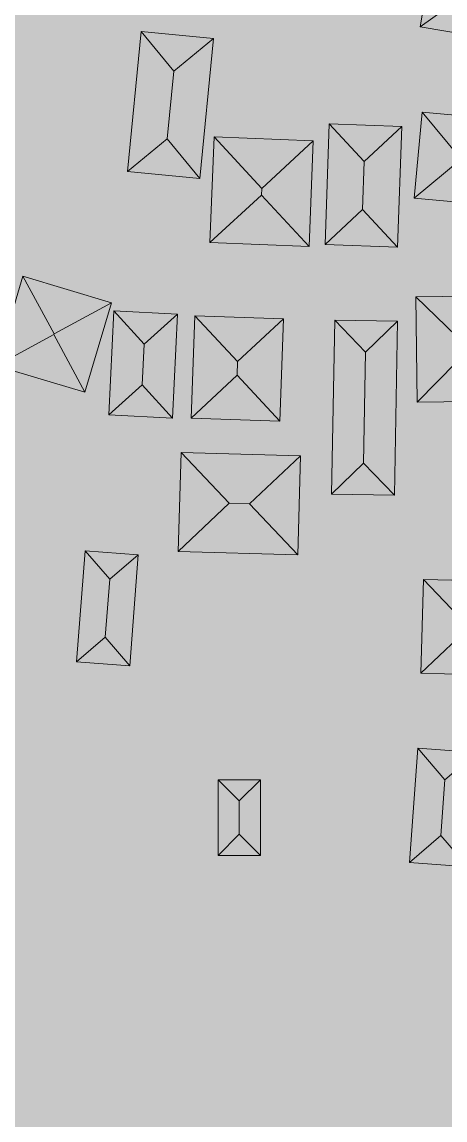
# Model space of a CAD drawing. Header units: metres. Extents: x 305859 to 307221, y 9155922 to 9156786.
# Drawn here: x 306358.6 to 306411, y 9156188.7 to 9156324.8 of the extents above; entities that cross this region are included whole.
import ezdxf

# ---------------------------------------------------------------- set-up
doc = ezdxf.new("R2010")
doc.units = ezdxf.units.M
doc.layers.add('B-BANGUNAN_PERMUKIMAN', color=7, linetype='Continuous', lineweight=13, true_color=0xf0cd8c)
doc.layers.add('B-BAYANGAN', color=7, linetype='Continuous', lineweight=0, true_color=0x76786c)
doc.layers.add('G-PERKERASAN', color=7, linetype='Continuous')

msp = doc.modelspace()

# ---------------------------------------------------------------- hatches: boundary and pattern name
at = {"layer": 'B-BANGUNAN_PERMUKIMAN', "true_color": 0xef9568}
h = msp.add_hatch(color=21, dxfattribs=at)
h.dxf.hatch_style = 1
h.paths.add_polyline_path([(306410.15, 9156337.45), (306414.01, 9156332.01), (306413.34, 9156328.08), (306407.9, 9156324.22), (306407.9, 9156324.22), (306410.15, 9156337.45)])
at = {"layer": 'B-BANGUNAN_PERMUKIMAN', "true_color": 0xc07753}
h = msp.add_hatch(color=23, dxfattribs=at)
h.dxf.hatch_style = 1
h.paths.add_polyline_path([(306413.34, 9156328.08), (306417.2, 9156322.64), (306407.9, 9156324.22), (306413.34, 9156328.08)])
at = {"layer": 'B-BANGUNAN_PERMUKIMAN', "true_color": 0xee9467}
h = msp.add_hatch(color=21, dxfattribs=at)
h.dxf.hatch_style = 1
h.paths.add_polyline_path([(306377.38, 9156318.71), (306376.56, 9156310.33), (306371.64, 9156306.28), (306373.33, 9156323.64), (306377.38, 9156318.71)])
at = {"layer": 'B-BANGUNAN_PERMUKIMAN', "true_color": 0xe99165}
h = msp.add_hatch(color=33, dxfattribs=at)
h.dxf.hatch_style = 1
h.paths.add_polyline_path([(306382.31, 9156322.76), (306377.38, 9156318.71), (306373.33, 9156323.64), (306373.33, 9156323.64), (306382.31, 9156322.76)])
at = {"layer": 'B-BANGUNAN_PERMUKIMAN', "true_color": 0xb97350}
h = msp.add_hatch(color=23, dxfattribs=at)
h.dxf.hatch_style = 1
h.paths.add_polyline_path([(306380.62, 9156305.4), (306376.56, 9156310.33), (306377.38, 9156318.71), (306382.31, 9156322.76), (306380.62, 9156305.4)])
at = {"layer": 'B-BANGUNAN_PERMUKIMAN', "true_color": 0xee9467}
h = msp.add_hatch(color=21, dxfattribs=at)
h.dxf.hatch_style = 1
h.paths.add_polyline_path([(306413.01, 9156307.82), (306407.19, 9156302.97), (306407.19, 9156302.97), (306408.16, 9156313.64), (306413.01, 9156307.82)])
at = {"layer": 'B-BANGUNAN_PERMUKIMAN', "true_color": 0xe99165}
h = msp.add_hatch(color=33, dxfattribs=at)
h.dxf.hatch_style = 1
h.paths.add_polyline_path([(306420.38, 9156312.53), (306414.56, 9156307.68), (306413.01, 9156307.82), (306408.16, 9156313.64), (306420.38, 9156312.53)])
at = {"layer": 'B-BANGUNAN_PERMUKIMAN', "true_color": 0xec9366}
h = msp.add_hatch(color=33, dxfattribs=at)
h.dxf.hatch_style = 1
h.paths.add_polyline_path([(306400.99, 9156307.53), (306400.78, 9156301.56), (306396.13, 9156297.23), (306396.65, 9156312.18), (306400.99, 9156307.53)])
at = {"layer": 'B-BANGUNAN_PERMUKIMAN', "true_color": 0xeb9266}
h = msp.add_hatch(color=33, dxfattribs=at)
h.dxf.hatch_style = 1
h.paths.add_polyline_path([(306400.99, 9156307.53), (306396.65, 9156312.18), (306405.64, 9156311.86), (306400.99, 9156307.53)])
at = {"layer": 'B-BANGUNAN_PERMUKIMAN', "true_color": 0xbb7451}
h = msp.add_hatch(color=23, dxfattribs=at)
h.dxf.hatch_style = 1
h.paths.add_polyline_path([(306405.11, 9156296.91), (306400.78, 9156301.56), (306400.99, 9156307.53), (306405.64, 9156311.86), (306405.64, 9156311.86), (306405.11, 9156296.91)])
at = {"layer": 'B-BANGUNAN_PERMUKIMAN', "true_color": 0xbe7652}
h = msp.add_hatch(color=23, dxfattribs=at)
h.dxf.hatch_style = 1
h.paths.add_polyline_path([(306376.56, 9156310.33), (306380.62, 9156305.4), (306371.64, 9156306.28), (306376.56, 9156310.33)])
at = {"layer": 'B-BANGUNAN_PERMUKIMAN', "true_color": 0xec9366}
h = msp.add_hatch(color=33, dxfattribs=at)
h.dxf.hatch_style = 1
h.paths.add_polyline_path([(306388.28, 9156304.17), (306388.25, 9156303.35), (306381.86, 9156297.46), (306382.39, 9156310.56), (306382.39, 9156310.56), (306388.28, 9156304.17)])
at = {"layer": 'B-BANGUNAN_PERMUKIMAN', "true_color": 0xea9265}
h = msp.add_hatch(color=33, dxfattribs=at)
h.dxf.hatch_style = 1
h.paths.add_polyline_path([(306388.28, 9156304.17), (306382.39, 9156310.56), (306394.67, 9156310.06), (306388.28, 9156304.17)])
at = {"layer": 'B-BANGUNAN_PERMUKIMAN', "true_color": 0xbb7451}
h = msp.add_hatch(color=23, dxfattribs=at)
h.dxf.hatch_style = 1
h.paths.add_polyline_path([(306394.14, 9156296.97), (306388.25, 9156303.35), (306388.28, 9156304.17), (306394.67, 9156310.06), (306394.14, 9156296.97)])
at = {"layer": 'B-BANGUNAN_PERMUKIMAN', "true_color": 0xbe7652}
h = msp.add_hatch(color=23, dxfattribs=at)
h.dxf.hatch_style = 1
h.paths.add_polyline_path([(306413.01, 9156307.82), (306414.56, 9156307.68), (306419.41, 9156301.86), (306407.19, 9156302.97), (306413.01, 9156307.82)])
at = {"layer": 'B-BANGUNAN_PERMUKIMAN', "true_color": 0xbd7552}
h = msp.add_hatch(color=23, dxfattribs=at)
h.dxf.hatch_style = 1
h.paths.add_polyline_path([(306381.86, 9156297.46), (306381.86, 9156297.46), (306388.25, 9156303.35), (306394.14, 9156296.97), (306381.86, 9156297.46)])
at = {"layer": 'B-BANGUNAN_PERMUKIMAN', "true_color": 0xbc7551}
h = msp.add_hatch(color=23, dxfattribs=at)
h.dxf.hatch_style = 1
h.paths.add_polyline_path([(306396.13, 9156297.23), (306396.13, 9156297.23), (306400.78, 9156301.56), (306405.11, 9156296.91), (306396.13, 9156297.23)])
at = {"layer": 'B-BANGUNAN_PERMUKIMAN', "true_color": 0xf19668}
h = msp.add_hatch(color=21, dxfattribs=at)
h.dxf.hatch_style = 1
h.paths.add_polyline_path([(306362.53, 9156286.14), (306362.5, 9156286.05), (306355.35, 9156282.18), (306358.66, 9156293.29), (306362.53, 9156286.14)])
at = {"layer": 'B-BANGUNAN_PERMUKIMAN', "true_color": 0xe48e63}
h = msp.add_hatch(color=33, dxfattribs=at)
h.dxf.hatch_style = 1
h.paths.add_polyline_path([(306362.53, 9156286.14), (306358.66, 9156293.29), (306358.66, 9156293.29), (306369.67, 9156290.01), (306362.53, 9156286.14)])
at = {"layer": 'B-BANGUNAN_PERMUKIMAN', "true_color": 0xec9366}
h = msp.add_hatch(color=33, dxfattribs=at)
h.dxf.hatch_style = 1
h.paths.add_polyline_path([(306412.4, 9156285.85), (306407.37, 9156290.75), (306417.29, 9156290.88), (306412.4, 9156285.85)])
at = {"layer": 'B-BANGUNAN_PERMUKIMAN', "true_color": 0xeb9266}
h = msp.add_hatch(color=33, dxfattribs=at)
h.dxf.hatch_style = 1
h.paths.add_polyline_path([(306407.37, 9156290.75), (306407.37, 9156290.75), (306412.4, 9156285.85), (306412.44, 9156282.69), (306407.54, 9156277.66), (306407.37, 9156290.75)])
at = {"layer": 'B-BANGUNAN_PERMUKIMAN', "true_color": 0xb6714f}
h = msp.add_hatch(color=35, dxfattribs=at)
h.dxf.hatch_style = 1
h.paths.add_polyline_path([(306366.37, 9156278.9), (306362.5, 9156286.05), (306362.53, 9156286.14), (306369.67, 9156290.01), (306366.37, 9156278.9)])
at = {"layer": 'B-BANGUNAN_PERMUKIMAN', "true_color": 0xed9366}
h = msp.add_hatch(color=21, dxfattribs=at)
h.dxf.hatch_style = 1
h.paths.add_polyline_path([(306373.7, 9156284.85), (306373.46, 9156279.84), (306369.31, 9156276.09), (306369.95, 9156289), (306369.95, 9156289), (306373.7, 9156284.85)])
at = {"layer": 'B-BANGUNAN_PERMUKIMAN', "true_color": 0xea9265}
h = msp.add_hatch(color=33, dxfattribs=at)
h.dxf.hatch_style = 1
h.paths.add_polyline_path([(306373.7, 9156284.85), (306369.95, 9156289), (306377.85, 9156288.61), (306373.7, 9156284.85)])
at = {"layer": 'B-BANGUNAN_PERMUKIMAN', "true_color": 0xba7451}
h = msp.add_hatch(color=23, dxfattribs=at)
h.dxf.hatch_style = 1
h.paths.add_polyline_path([(306377.22, 9156275.7), (306373.46, 9156279.84), (306373.7, 9156284.85), (306377.85, 9156288.61), (306377.85, 9156288.61), (306377.22, 9156275.7)])
at = {"layer": 'B-BANGUNAN_PERMUKIMAN', "true_color": 0xec9366}
h = msp.add_hatch(color=33, dxfattribs=at)
h.dxf.hatch_style = 1
h.paths.add_polyline_path([(306385.28, 9156282.72), (306385.23, 9156281.01), (306379.55, 9156275.7), (306379.97, 9156288.4), (306385.28, 9156282.72)])
at = {"layer": 'B-BANGUNAN_PERMUKIMAN', "true_color": 0xeb9266}
h = msp.add_hatch(color=33, dxfattribs=at)
h.dxf.hatch_style = 1
h.paths.add_polyline_path([(306385.28, 9156282.72), (306379.97, 9156288.4), (306379.97, 9156288.4), (306390.96, 9156288.03), (306390.96, 9156288.03), (306385.28, 9156282.72)])
at = {"layer": 'B-BANGUNAN_PERMUKIMAN', "true_color": 0xbb7451}
h = msp.add_hatch(color=23, dxfattribs=at)
h.dxf.hatch_style = 1
h.paths.add_polyline_path([(306385.23, 9156281.01), (306385.28, 9156282.72), (306390.96, 9156288.03), (306390.54, 9156275.33), (306390.54, 9156275.33), (306385.23, 9156281.01)])
at = {"layer": 'B-BANGUNAN_PERMUKIMAN', "true_color": 0xec9366}
h = msp.add_hatch(color=33, dxfattribs=at)
h.dxf.hatch_style = 1
h.paths.add_polyline_path([(306401.15, 9156283.88), (306400.9, 9156270.11), (306396.93, 9156266.29), (306397.33, 9156287.85), (306401.15, 9156283.88)])
at = {"layer": 'B-BANGUNAN_PERMUKIMAN', "true_color": 0xeb9266}
h = msp.add_hatch(color=33, dxfattribs=at)
h.dxf.hatch_style = 1
h.paths.add_polyline_path([(306401.15, 9156283.88), (306397.33, 9156287.85), (306405.12, 9156287.71), (306401.15, 9156283.88)])
at = {"layer": 'B-BANGUNAN_PERMUKIMAN', "true_color": 0xbb7451}
h = msp.add_hatch(color=23, dxfattribs=at)
h.dxf.hatch_style = 1
h.paths.add_polyline_path([(306404.72, 9156266.14), (306400.9, 9156270.11), (306401.15, 9156283.88), (306405.12, 9156287.71), (306405.12, 9156287.71), (306404.72, 9156266.14)])
at = {"layer": 'B-BANGUNAN_PERMUKIMAN', "true_color": 0xc37954}
h = msp.add_hatch(color=23, dxfattribs=at)
h.dxf.hatch_style = 1
h.paths.add_polyline_path([(306362.5, 9156286.05), (306366.37, 9156278.9), (306355.35, 9156282.18), (306362.5, 9156286.05)])
at = {"layer": 'B-BANGUNAN_PERMUKIMAN', "true_color": 0xbb7451}
h = msp.add_hatch(color=23, dxfattribs=at)
h.dxf.hatch_style = 1
h.paths.add_polyline_path([(306407.54, 9156277.66), (306412.44, 9156282.69), (306417.47, 9156277.79), (306417.47, 9156277.79), (306407.54, 9156277.66)])
at = {"layer": 'B-BANGUNAN_PERMUKIMAN', "true_color": 0xbc7551}
h = msp.add_hatch(color=23, dxfattribs=at)
h.dxf.hatch_style = 1
h.paths.add_polyline_path([(306385.23, 9156281.01), (306390.54, 9156275.33), (306379.55, 9156275.7), (306385.23, 9156281.01)])
at = {"layer": 'B-BANGUNAN_PERMUKIMAN', "true_color": 0xbd7552}
h = msp.add_hatch(color=23, dxfattribs=at)
h.dxf.hatch_style = 1
h.paths.add_polyline_path([(306373.46, 9156279.84), (306377.22, 9156275.7), (306369.31, 9156276.09), (306373.46, 9156279.84)])
at = {"layer": 'B-BANGUNAN_PERMUKIMAN', "true_color": 0xec9366}
h = msp.add_hatch(color=33, dxfattribs=at)
h.dxf.hatch_style = 1
h.paths.add_polyline_path([(306384.25, 9156265.14), (306377.92, 9156259.16), (306378.28, 9156271.46), (306384.25, 9156265.14)])
at = {"layer": 'B-BANGUNAN_PERMUKIMAN', "true_color": 0xeb9266}
h = msp.add_hatch(color=33, dxfattribs=at)
h.dxf.hatch_style = 1
h.paths.add_polyline_path([(306386.76, 9156265.06), (306384.25, 9156265.14), (306378.28, 9156271.46), (306393.09, 9156271.04), (306386.76, 9156265.06)])
at = {"layer": 'B-BANGUNAN_PERMUKIMAN', "true_color": 0xbb7451}
h = msp.add_hatch(color=23, dxfattribs=at)
h.dxf.hatch_style = 1
h.paths.add_polyline_path([(306386.76, 9156265.06), (306393.09, 9156271.04), (306393.09, 9156271.04), (306392.74, 9156258.74), (306386.76, 9156265.06)])
at = {"layer": 'B-BANGUNAN_PERMUKIMAN', "true_color": 0xbc7551}
h = msp.add_hatch(color=23, dxfattribs=at)
h.dxf.hatch_style = 1
h.paths.add_polyline_path([(306396.93, 9156266.29), (306396.93, 9156266.29), (306400.9, 9156270.11), (306404.72, 9156266.14), (306396.93, 9156266.29)])
h = msp.add_hatch(color=23, dxfattribs=at)
h.dxf.hatch_style = 1
h.paths.add_polyline_path([(306377.92, 9156259.16), (306377.92, 9156259.16), (306384.25, 9156265.14), (306386.76, 9156265.06), (306392.74, 9156258.74), (306377.92, 9156259.16)])
at = {"layer": 'B-BANGUNAN_PERMUKIMAN', "true_color": 0xed9467}
h = msp.add_hatch(color=21, dxfattribs=at)
h.dxf.hatch_style = 1
h.paths.add_polyline_path([(306369.43, 9156255.72), (306368.88, 9156248.56), (306365.32, 9156245.51), (306365.32, 9156245.51), (306366.38, 9156259.27), (306369.43, 9156255.72)])
at = {"layer": 'B-BANGUNAN_PERMUKIMAN', "true_color": 0xea9165}
h = msp.add_hatch(color=33, dxfattribs=at)
h.dxf.hatch_style = 1
h.paths.add_polyline_path([(306372.98, 9156258.76), (306369.43, 9156255.72), (306366.38, 9156259.27), (306372.98, 9156258.76)])
at = {"layer": 'B-BANGUNAN_PERMUKIMAN', "true_color": 0xba7350}
h = msp.add_hatch(color=23, dxfattribs=at)
h.dxf.hatch_style = 1
h.paths.add_polyline_path([(306371.93, 9156245), (306368.88, 9156248.56), (306369.43, 9156255.72), (306372.98, 9156258.76), (306371.93, 9156245)])
at = {"layer": 'B-BANGUNAN_PERMUKIMAN', "true_color": 0xec9366}
h = msp.add_hatch(color=33, dxfattribs=at)
h.dxf.hatch_style = 1
h.paths.add_polyline_path([(306408.33, 9156255.71), (306412.61, 9156251.19), (306412.53, 9156248.37), (306408.01, 9156244.09), (306408.33, 9156255.71)])
at = {"layer": 'B-BANGUNAN_PERMUKIMAN', "true_color": 0xeb9266}
h = msp.add_hatch(color=33, dxfattribs=at)
h.dxf.hatch_style = 1
h.paths.add_polyline_path([(306412.61, 9156251.19), (306408.33, 9156255.71), (306417.13, 9156255.47), (306417.13, 9156255.47), (306412.61, 9156251.19)])
at = {"layer": 'B-BANGUNAN_PERMUKIMAN', "true_color": 0xbd7652}
h = msp.add_hatch(color=23, dxfattribs=at)
h.dxf.hatch_style = 1
h.paths.add_polyline_path([(306368.88, 9156248.56), (306371.93, 9156245), (306365.32, 9156245.51), (306368.88, 9156248.56)])
at = {"layer": 'B-BANGUNAN_PERMUKIMAN', "true_color": 0xbc7551}
h = msp.add_hatch(color=23, dxfattribs=at)
h.dxf.hatch_style = 1
h.paths.add_polyline_path([(306412.53, 9156248.37), (306416.81, 9156243.85), (306408.01, 9156244.09), (306412.53, 9156248.37)])
at = {"layer": 'B-BANGUNAN_PERMUKIMAN', "true_color": 0xed9467}
h = msp.add_hatch(color=21, dxfattribs=at)
h.dxf.hatch_style = 1
h.paths.add_polyline_path([(306407.64, 9156234.77), (306407.64, 9156234.77), (306410.99, 9156230.87), (306410.48, 9156223.97), (306406.58, 9156220.62), (306406.58, 9156220.62), (306407.64, 9156234.77)])
at = {"layer": 'B-BANGUNAN_PERMUKIMAN', "true_color": 0xea9165}
h = msp.add_hatch(color=33, dxfattribs=at)
h.dxf.hatch_style = 1
h.paths.add_polyline_path([(306410.99, 9156230.87), (306407.64, 9156234.77), (306414.89, 9156234.23), (306410.99, 9156230.87)])
at = {"layer": 'B-BANGUNAN_PERMUKIMAN', "true_color": 0xba7350}
h = msp.add_hatch(color=23, dxfattribs=at)
h.dxf.hatch_style = 1
h.paths.add_polyline_path([(306413.83, 9156220.07), (306410.48, 9156223.97), (306410.99, 9156230.87), (306414.89, 9156234.23), (306413.83, 9156220.07)])
at = {"layer": 'B-BANGUNAN_PERMUKIMAN', "true_color": 0xeb9266}
h = msp.add_hatch(color=33, dxfattribs=at)
h.dxf.hatch_style = 1
h.paths.add_polyline_path([(306382.88, 9156230.86), (306385.5, 9156228.24), (306385.5, 9156224.11), (306382.88, 9156221.49), (306382.88, 9156230.86)])
h = msp.add_hatch(color=33, dxfattribs=at)
h.dxf.hatch_style = 1
h.paths.add_polyline_path([(306388.12, 9156230.86), (306385.5, 9156228.24), (306382.88, 9156230.86), (306388.12, 9156230.86)])
at = {"layer": 'B-BANGUNAN_PERMUKIMAN', "true_color": 0xbc7551}
h = msp.add_hatch(color=23, dxfattribs=at)
h.dxf.hatch_style = 1
h.paths.add_polyline_path([(306388.12, 9156221.49), (306385.5, 9156224.11), (306385.5, 9156228.24), (306388.12, 9156230.86), (306388.12, 9156221.49)])
h = msp.add_hatch(color=23, dxfattribs=at)
h.dxf.hatch_style = 1
h.paths.add_polyline_path([(306385.5, 9156224.11), (306388.12, 9156221.49), (306382.88, 9156221.49), (306385.5, 9156224.11)])
at = {"layer": 'B-BANGUNAN_PERMUKIMAN', "true_color": 0xbd7652}
h = msp.add_hatch(color=23, dxfattribs=at)
h.dxf.hatch_style = 1
h.paths.add_polyline_path([(306410.48, 9156223.97), (306413.83, 9156220.07), (306406.58, 9156220.62), (306410.48, 9156223.97)])
at = {"layer": 'B-BAYANGAN', "true_color": 0x76786c}
h = msp.add_hatch(color=8, dxfattribs=at)
h.dxf.hatch_style = 1
h.paths.add_polyline_path([(306408.78, 9156340.67), (306407.06, 9156324.53), (306397.81, 9156325.51), (306399.53, 9156341.65), (306408.78, 9156340.67)])
h = msp.add_hatch(color=8, dxfattribs=at)
h.dxf.hatch_style = 1
h.paths.add_polyline_path([(306420.2, 9156335.12), (306417.95, 9156321.89), (306408.65, 9156323.47), (306410.9, 9156336.7), (306420.2, 9156335.12)])
h = msp.add_hatch(color=8, dxfattribs=at)
h.dxf.hatch_style = 1
h.paths.add_polyline_path([(306383.06, 9156322.01), (306381.37, 9156304.65), (306372.39, 9156305.53), (306374.08, 9156322.89), (306383.06, 9156322.01)])
h = msp.add_hatch(color=8, dxfattribs=at)
h.dxf.hatch_style = 1
h.paths.add_polyline_path([(306421.13, 9156311.78), (306420.16, 9156301.11), (306407.94, 9156302.22), (306408.91, 9156312.89), (306421.13, 9156311.78)])
h = msp.add_hatch(color=8, dxfattribs=at)
h.dxf.hatch_style = 1
h.paths.add_polyline_path([(306406.39, 9156311.11), (306405.86, 9156296.16), (306396.88, 9156296.48), (306397.4, 9156311.43), (306406.39, 9156311.11)])
h = msp.add_hatch(color=8, dxfattribs=at)
h.dxf.hatch_style = 1
h.paths.add_polyline_path([(306395.42, 9156309.31), (306394.89, 9156296.22), (306382.61, 9156296.71), (306383.14, 9156309.81), (306395.42, 9156309.31)])
h = msp.add_hatch(color=8, dxfattribs=at)
h.dxf.hatch_style = 1
h.paths.add_polyline_path([(306370.42, 9156289.26), (306367.12, 9156278.15), (306356.1, 9156281.43), (306359.41, 9156292.54), (306370.42, 9156289.26)])
h = msp.add_hatch(color=8, dxfattribs=at)
h.dxf.hatch_style = 1
h.paths.add_polyline_path([(306418.22, 9156277.04), (306408.29, 9156276.91), (306408.12, 9156290), (306418.04, 9156290.13), (306418.22, 9156277.04)])
h = msp.add_hatch(color=8, dxfattribs=at)
h.dxf.hatch_style = 1
h.paths.add_polyline_path([(306378.6, 9156287.86), (306377.97, 9156274.95), (306370.06, 9156275.34), (306370.7, 9156288.25), (306378.6, 9156287.86)])
h = msp.add_hatch(color=8, dxfattribs=at)
h.dxf.hatch_style = 1
h.paths.add_polyline_path([(306391.71, 9156287.28), (306391.29, 9156274.58), (306380.3, 9156274.95), (306380.72, 9156287.65), (306391.71, 9156287.28)])
h = msp.add_hatch(color=8, dxfattribs=at)
h.dxf.hatch_style = 1
h.paths.add_polyline_path([(306405.87, 9156286.96), (306405.47, 9156265.39), (306397.68, 9156265.54), (306398.08, 9156287.1), (306405.87, 9156286.96)])
h = msp.add_hatch(color=8, dxfattribs=at)
h.dxf.hatch_style = 1
h.paths.add_polyline_path([(306359.21, 9156276), (306357.86, 9156268.21), (306341.9, 9156270.98), (306343.25, 9156278.77), (306359.21, 9156276)])
h = msp.add_hatch(color=8, dxfattribs=at)
h.dxf.hatch_style = 1
h.paths.add_polyline_path([(306393.84, 9156270.29), (306393.49, 9156257.99), (306378.67, 9156258.41), (306379.03, 9156270.71), (306393.84, 9156270.29)])
h = msp.add_hatch(color=8, dxfattribs=at)
h.dxf.hatch_style = 1
h.paths.add_polyline_path([(306373.73, 9156258.01), (306372.68, 9156244.25), (306366.07, 9156244.76), (306367.13, 9156258.52), (306373.73, 9156258.01)])
h = msp.add_hatch(color=8, dxfattribs=at)
h.dxf.hatch_style = 1
h.paths.add_polyline_path([(306417.88, 9156254.72), (306417.56, 9156243.1), (306408.76, 9156243.34), (306409.08, 9156254.96), (306417.88, 9156254.72)])
h = msp.add_hatch(color=8, dxfattribs=at)
h.dxf.hatch_style = 1
h.paths.add_polyline_path([(306415.64, 9156233.48), (306414.58, 9156219.32), (306407.33, 9156219.87), (306408.39, 9156234.02), (306415.64, 9156233.48)])
h = msp.add_hatch(color=8, dxfattribs=at)
h.dxf.hatch_style = 1
h.paths.add_polyline_path([(306388.87, 9156220.74), (306383.63, 9156220.74), (306383.63, 9156230.11), (306388.87, 9156230.11), (306388.87, 9156220.74)])
at = {"layer": 'G-PERKERASAN', "true_color": 0xe0ded9}
h = msp.add_hatch(color=254, dxfattribs=at)
h.dxf.hatch_style = 1
h.paths.add_polyline_path([(306214.82, 9156364.84), (306222.7, 9156364.48), (306235.72, 9156363.88), (306237.28, 9156384.64), (306252.33, 9156383.6), (306255.7, 9156410.59), (306262.53, 9156410.02), (306265.04, 9156409.81), (306263.23, 9156389.57), (306278.28, 9156387.24), (306277.39, 9156377), (306277.24, 9156375.3), (306288.4, 9156374.26), (306289.59, 9156385.71), (306291.77, 9156406.7), (306306.05, 9156404.88), (306304.23, 9156386.72), (306333.61, 9156380.91), (306333.66, 9156381.23), (306337.44, 9156403.77), (306347.57, 9156464.14), (306314.27, 9156469.95), (306297.28, 9156471.8), (306305.21, 9156522.67), (306276.31, 9156526.95), (306271.41, 9156483.99), (306214.82, 9156490.28), (306214.82, 9156562.71), (306291.75, 9156555.55), (306369.46, 9156545.53), (306448.83, 9156532.37), (306448.83, 9156196.71), (306445.18, 9156193.23), (306439.08, 9156185.1), (306447.73, 9156157.38), (306448.83, 9156141.62), (306393.99, 9156155.2), (306332.73, 9156171.59), (306288.72, 9156190.58), (306246.01, 9156220.78), (306216.24, 9156242.78), (306214.82, 9156244.07), (306214.82, 9156364.84)])

# ---------------------------------------------------------------- linework, layer by layer
at = {"layer": 'B-BANGUNAN_PERMUKIMAN', "color": 27, "lineweight": 9, "true_color": 0x744832}
for p, q in [((306407.9, 9156324.22), (306413.34, 9156328.08)), ((306373.33, 9156323.64), (306377.38, 9156318.71)), ((306382.31, 9156322.76), (306377.38, 9156318.71)), ((306376.56, 9156310.33), (306377.38, 9156318.71)), ((306408.16, 9156313.64), (306413.01, 9156307.82)), ((306396.65, 9156312.18), (306400.99, 9156307.53)), ((306405.64, 9156311.86), (306400.99, 9156307.53)), ((306371.64, 9156306.28), (306376.56, 9156310.33)), ((306380.62, 9156305.4), (306376.56, 9156310.33)), ((306382.39, 9156310.56), (306388.28, 9156304.17)), ((306394.67, 9156310.06), (306388.28, 9156304.17)), ((306400.99, 9156307.53), (306400.78, 9156301.56)), ((306407.19, 9156302.97), (306413.01, 9156307.82)), ((306388.28, 9156304.17), (306388.25, 9156303.35)), ((306381.86, 9156297.46), (306388.25, 9156303.35)), ((306394.14, 9156296.97), (306388.25, 9156303.35)), ((306396.13, 9156297.23), (306400.78, 9156301.56)), ((306405.11, 9156296.91), (306400.78, 9156301.56)), ((306358.66, 9156293.29), (306362.53, 9156286.14)), ((306407.37, 9156290.75), (306412.4, 9156285.85)), ((306369.67, 9156290.01), (306362.53, 9156286.14)), ((306369.95, 9156289), (306373.7, 9156284.85)), ((306377.85, 9156288.61), (306373.7, 9156284.85)), ((306379.97, 9156288.4), (306385.28, 9156282.72)), ((306390.96, 9156288.03), (306385.28, 9156282.72)), ((306397.33, 9156287.85), (306401.15, 9156283.88)), ((306405.12, 9156287.71), (306401.15, 9156283.88)), ((306355.35, 9156282.18), (306362.5, 9156286.05)), ((306362.5, 9156286.05), (306362.53, 9156286.14)), ((306366.37, 9156278.9), (306362.5, 9156286.05)), ((306373.46, 9156279.84), (306373.7, 9156284.85)), ((306401.15, 9156283.88), (306400.9, 9156270.11)), ((306385.28, 9156282.72), (306385.23, 9156281.01)), ((306407.54, 9156277.66), (306412.44, 9156282.69)), ((306379.55, 9156275.7), (306385.23, 9156281.01)), ((306390.54, 9156275.33), (306385.23, 9156281.01)), ((306369.31, 9156276.09), (306373.46, 9156279.84)), ((306377.22, 9156275.7), (306373.46, 9156279.84)), ((306378.28, 9156271.46), (306384.25, 9156265.14)), ((306393.09, 9156271.04), (306386.76, 9156265.06)), ((306396.93, 9156266.29), (306400.9, 9156270.11)), ((306404.72, 9156266.14), (306400.9, 9156270.11)), ((306377.92, 9156259.16), (306384.25, 9156265.14)), ((306386.76, 9156265.06), (306384.25, 9156265.14)), ((306392.74, 9156258.74), (306386.76, 9156265.06)), ((306366.38, 9156259.27), (306369.43, 9156255.72)), ((306372.98, 9156258.76), (306369.43, 9156255.72)), ((306368.88, 9156248.56), (306369.43, 9156255.72)), ((306408.33, 9156255.71), (306412.61, 9156251.19)), ((306365.32, 9156245.51), (306368.88, 9156248.56)), ((306371.93, 9156245), (306368.88, 9156248.56)), ((306408.01, 9156244.09), (306412.53, 9156248.37)), ((306407.64, 9156234.77), (306410.99, 9156230.87)), ((306414.89, 9156234.23), (306410.99, 9156230.87)), ((306382.88, 9156230.86), (306385.5, 9156228.24)), ((306388.12, 9156230.86), (306385.5, 9156228.24)), ((306410.99, 9156230.87), (306410.48, 9156223.97)), ((306385.5, 9156224.11), (306385.5, 9156228.24)), ((306382.88, 9156221.49), (306385.5, 9156224.11)), ((306388.12, 9156221.49), (306385.5, 9156224.11)), ((306406.58, 9156220.62), (306410.48, 9156223.97)), ((306413.83, 9156220.07), (306410.48, 9156223.97))]:
    msp.add_line(p, q, dxfattribs=at)
at = {"layer": 'B-BANGUNAN_PERMUKIMAN', "color": 27, "lineweight": 13, "true_color": 0x744832}
for points in [[(306419.45, 9156335.87), (306417.2, 9156322.64), (306407.9, 9156324.22), (306410.15, 9156337.45), (306419.45, 9156335.87)], [(306382.31, 9156322.76), (306380.62, 9156305.4), (306371.64, 9156306.28), (306373.33, 9156323.64), (306382.31, 9156322.76)], [(306420.38, 9156312.53), (306419.41, 9156301.86), (306407.19, 9156302.97), (306408.16, 9156313.64), (306420.38, 9156312.53)], [(306405.64, 9156311.86), (306405.11, 9156296.91), (306396.13, 9156297.23), (306396.65, 9156312.18), (306405.64, 9156311.86)], [(306394.67, 9156310.06), (306394.14, 9156296.97), (306381.86, 9156297.46), (306382.39, 9156310.56), (306394.67, 9156310.06)], [(306369.67, 9156290.01), (306366.37, 9156278.9), (306355.35, 9156282.18), (306358.66, 9156293.29), (306369.67, 9156290.01)], [(306417.47, 9156277.79), (306407.54, 9156277.66), (306407.37, 9156290.75), (306417.29, 9156290.88), (306417.47, 9156277.79)], [(306377.85, 9156288.61), (306377.22, 9156275.7), (306369.31, 9156276.09), (306369.95, 9156289), (306377.85, 9156288.61)], [(306390.96, 9156288.03), (306390.54, 9156275.33), (306379.55, 9156275.7), (306379.97, 9156288.4), (306390.96, 9156288.03)], [(306405.12, 9156287.71), (306404.72, 9156266.14), (306396.93, 9156266.29), (306397.33, 9156287.85), (306405.12, 9156287.71)], [(306393.09, 9156271.04), (306392.74, 9156258.74), (306377.92, 9156259.16), (306378.28, 9156271.46), (306393.09, 9156271.04)], [(306372.98, 9156258.76), (306371.93, 9156245), (306365.32, 9156245.51), (306366.38, 9156259.27), (306372.98, 9156258.76)], [(306417.13, 9156255.47), (306416.81, 9156243.85), (306408.01, 9156244.09), (306408.33, 9156255.71), (306417.13, 9156255.47)], [(306414.89, 9156234.23), (306413.83, 9156220.07), (306406.58, 9156220.62), (306407.64, 9156234.77), (306414.89, 9156234.23)], [(306388.12, 9156221.49), (306382.88, 9156221.49), (306382.88, 9156230.86), (306388.12, 9156230.86), (306388.12, 9156221.49)]]:
    msp.add_lwpolyline(points, close=True, dxfattribs=at)

doc.saveas('drawing.dxf')
